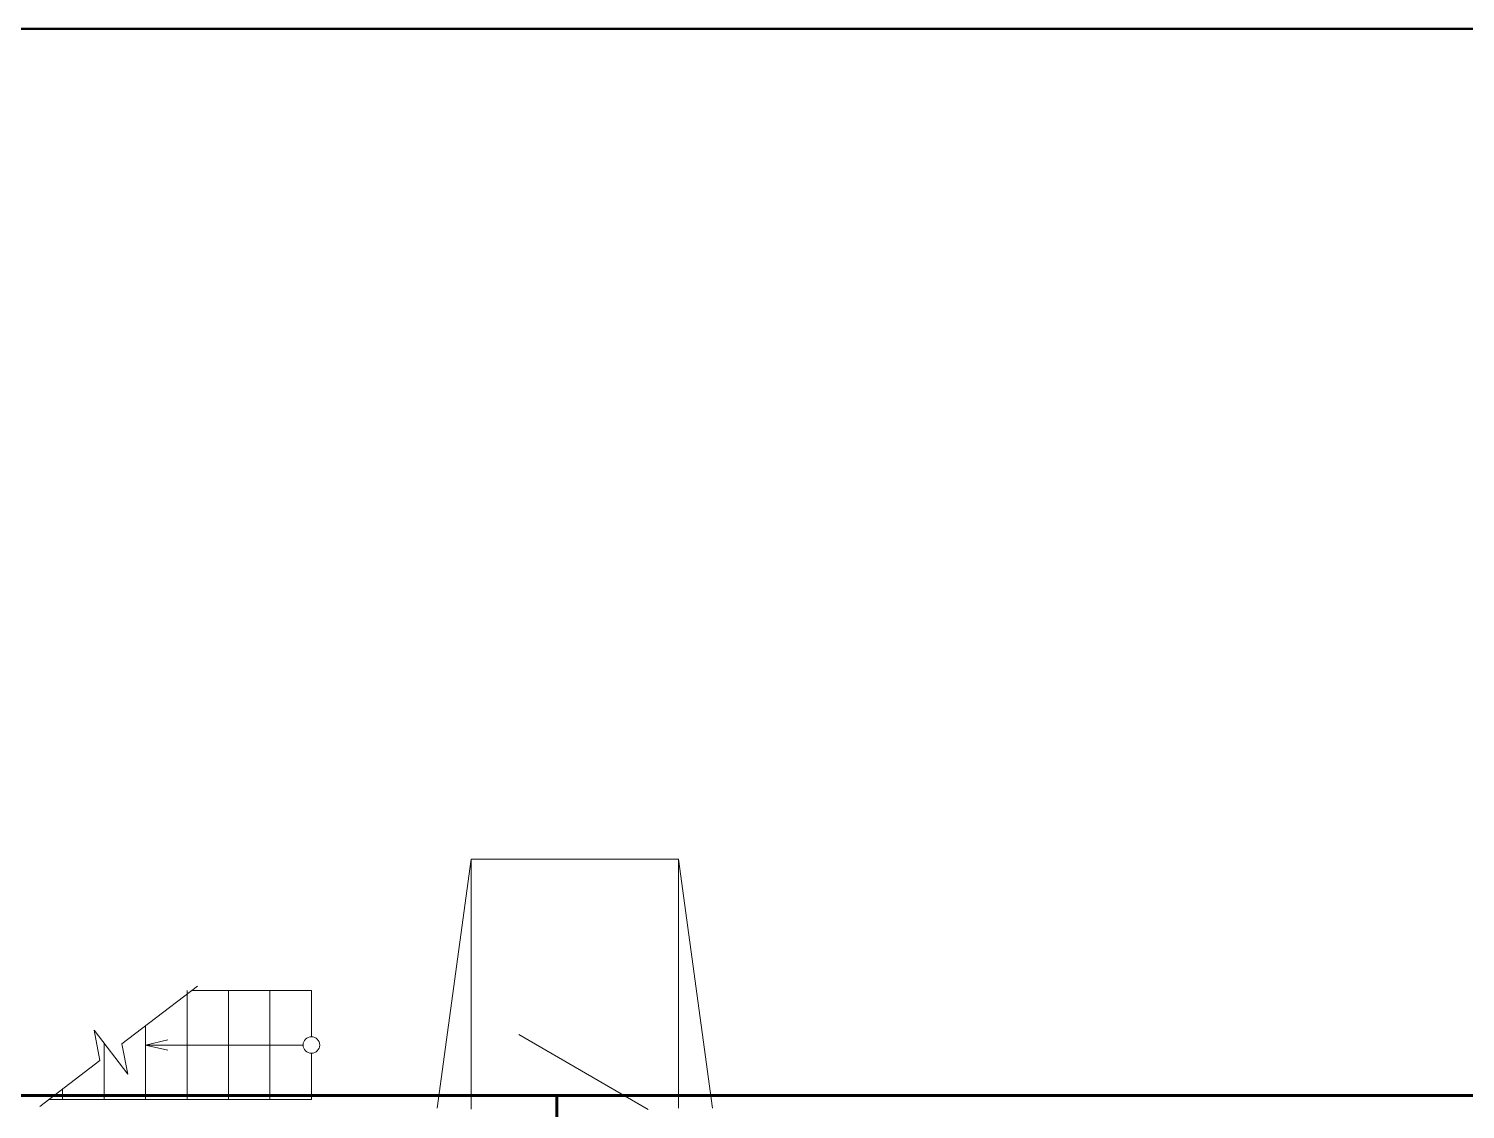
# Model space of a CAD drawing. Header units: millimetres. Extents: x 1663 to 6300, y 431 to 1491.
# Drawn here: x 4399.4 to 4550.3, y 1375.7 to 1489.1 of the extents above; entities that cross this region are included whole.
import ezdxf

# ---------------------------------------------------------------- set-up
doc = ezdxf.new("R2010")
doc.units = ezdxf.units.MM
for name, color, linetype, lineweight in [('Линия связи (Вновь)', 3, 'Continuous', 60), ('Строительный', 251, 'Continuous', 13), ('Формат - толстая линия', 7, 'Continuous', 50)]:
    doc.layers.add(name, color=color, linetype=linetype, lineweight=lineweight)

# ---------------------------------------------------------------- blocks, each defined once
blk = doc.blocks.new('A$C178B2837')
at = {"layer": 'Строительный', "ltscale": 100}
for p, q in [((117.06, 420.6), (114.6, 402.6)), ((132.06, 420.6), (117.06, 420.6)), ((117.06, 402.52), (117.06, 420.6)), ((132.06, 402.6), (132.06, 420.6)), ((132.06, 420.6), (134.52, 402.6)), ((91.8, 407.25), (97.26, 411.41)), ((96.51, 411.11), (96.51, 403.21)), ((105.51, 411.11), (96.87, 411.11)), ((99.51, 411.11), (99.51, 403.21)), ((102.51, 411.11), (102.51, 403.21)), ((105.51, 411.11), (105.51, 407.76)), ((93.51, 408.55), (93.51, 403.21)), ((90.21, 406.04), (89.8, 408.23)), ((89.8, 408.23), (92.22, 405.05)), ((90.51, 407.3), (90.51, 403.21)), ((93.51, 407.16), (95.13, 407.53)), ((129.86, 402.51), (120.52, 407.91)), ((92.22, 405.05), (91.8, 407.25)), ((104.91, 407.16), (93.51, 407.16)), ((93.51, 407.16), (95.13, 406.78)), ((105.51, 406.56), (105.51, 403.21)), ((85.86, 402.72), (90.21, 406.04)), ((105.51, 403.21), (86.51, 403.21)), ((87.51, 403.97), (87.51, 403.21))]:
    blk.add_line(p, q, dxfattribs=at)
blk.add_circle((105.51, 407.16), 0.6, dxfattribs=at)

msp = doc.modelspace()

# ---------------------------------------------------------------- linework, layer by layer
at = {"layer": 'Линия связи (Вновь)'}
for p, q in [((4454.9, 1377.11), (4320, 1377.11)), ((4454.9, 1368.69), (4454.9, 1377.11)), ((4720.9, 1377.11), (4454.9, 1377.11))]:
    msp.add_line(p, q, dxfattribs=at)
at = {"layer": 'Формат - толстая линия'}
msp.add_lwpolyline([(4249.19, 1489.07), (5256.24, 1489.07), (5256.24, 757.36), (4249.19, 757.36)], close=True, dxfattribs=at)

# ---------------------------------------------------------------- block references
at = {"layer": 'Линия связи (Вновь)', "xscale": 1.452, "yscale": 1.452, "zscale": 1.452}
msp.add_blockref('A$C178B2837', (4275.93, 791.22), dxfattribs=at)

doc.saveas('drawing.dxf')
